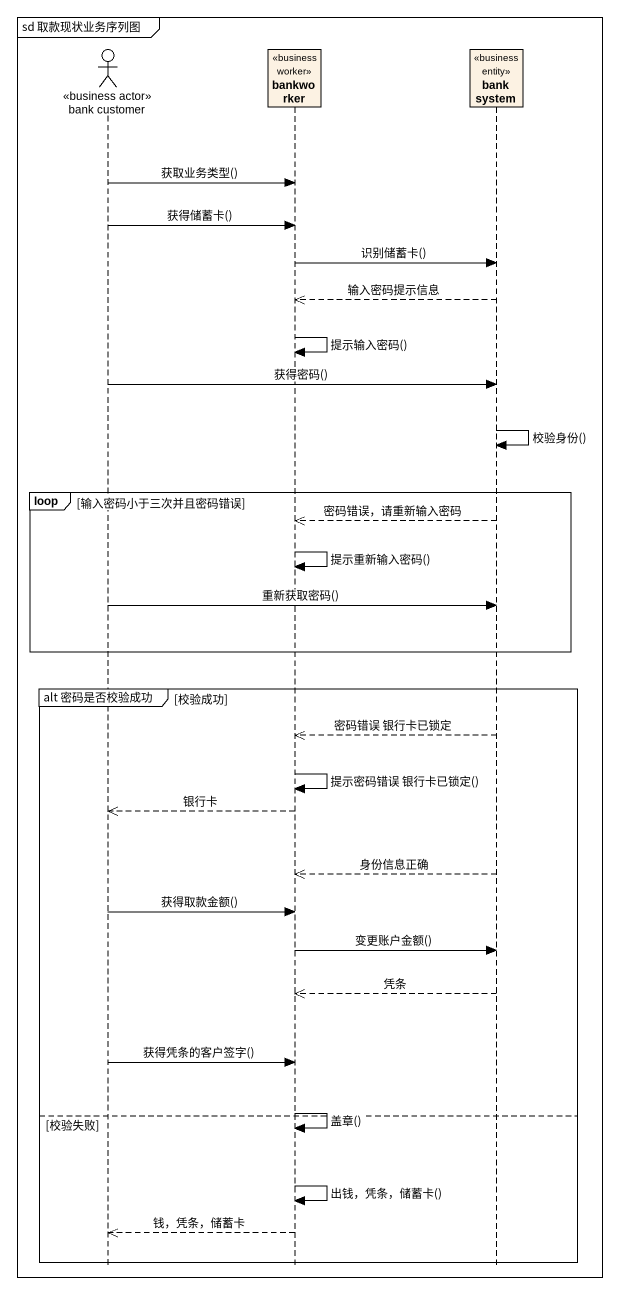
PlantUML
@startuml
mainframe sd 取款现状业务序列图
hide footbox
actor "bank customer" as bank_customer <<business actor>>
participant bankworker <<business worker>>
participant "bank system" as bank_system <<business entity>>

bank_customer -> bankworker : 获取业务类型()
bank_customer -> bankworker : 获得储蓄卡()
bankworker -> bank_system : 识别储蓄卡()
bank_system -->> bankworker : 输入密码提示信息
bankworker -> bankworker : 提示输入密码()
bank_customer -> bank_system : 获得密码()
bank_system -> bank_system : 校验身份()
loop 输入密码小于三次并且密码错误
  bank_system -->> bankworker : 密码错误，请重新输入密码
  bankworker -> bankworker : 提示重新输入密码()
  bank_customer -> bank_system : 重新获取密码()
end
group alt 密码是否校验成功 [校验成功]
  bank_system -->> bankworker : 密码错误 银行卡已锁定
  bankworker -> bankworker : 提示密码错误 银行卡已锁定()
  bankworker -->> bank_customer : 银行卡
  bank_system -->> bankworker : 身份信息正确
  bank_customer -> bankworker : 获得取款金额()
  bankworker -> bank_system : 变更账户金额()
  bank_system -->> bankworker : 凭条
  bank_customer -> bankworker : 获得凭条的客户签字()
  bankworker -> bankworker : 盖章()
else 校验失败
  bankworker -> bankworker : 出钱，凭条，储蓄卡()
  bankworker -->> bank_customer : 钱，凭条，储蓄卡
end
@enduml
